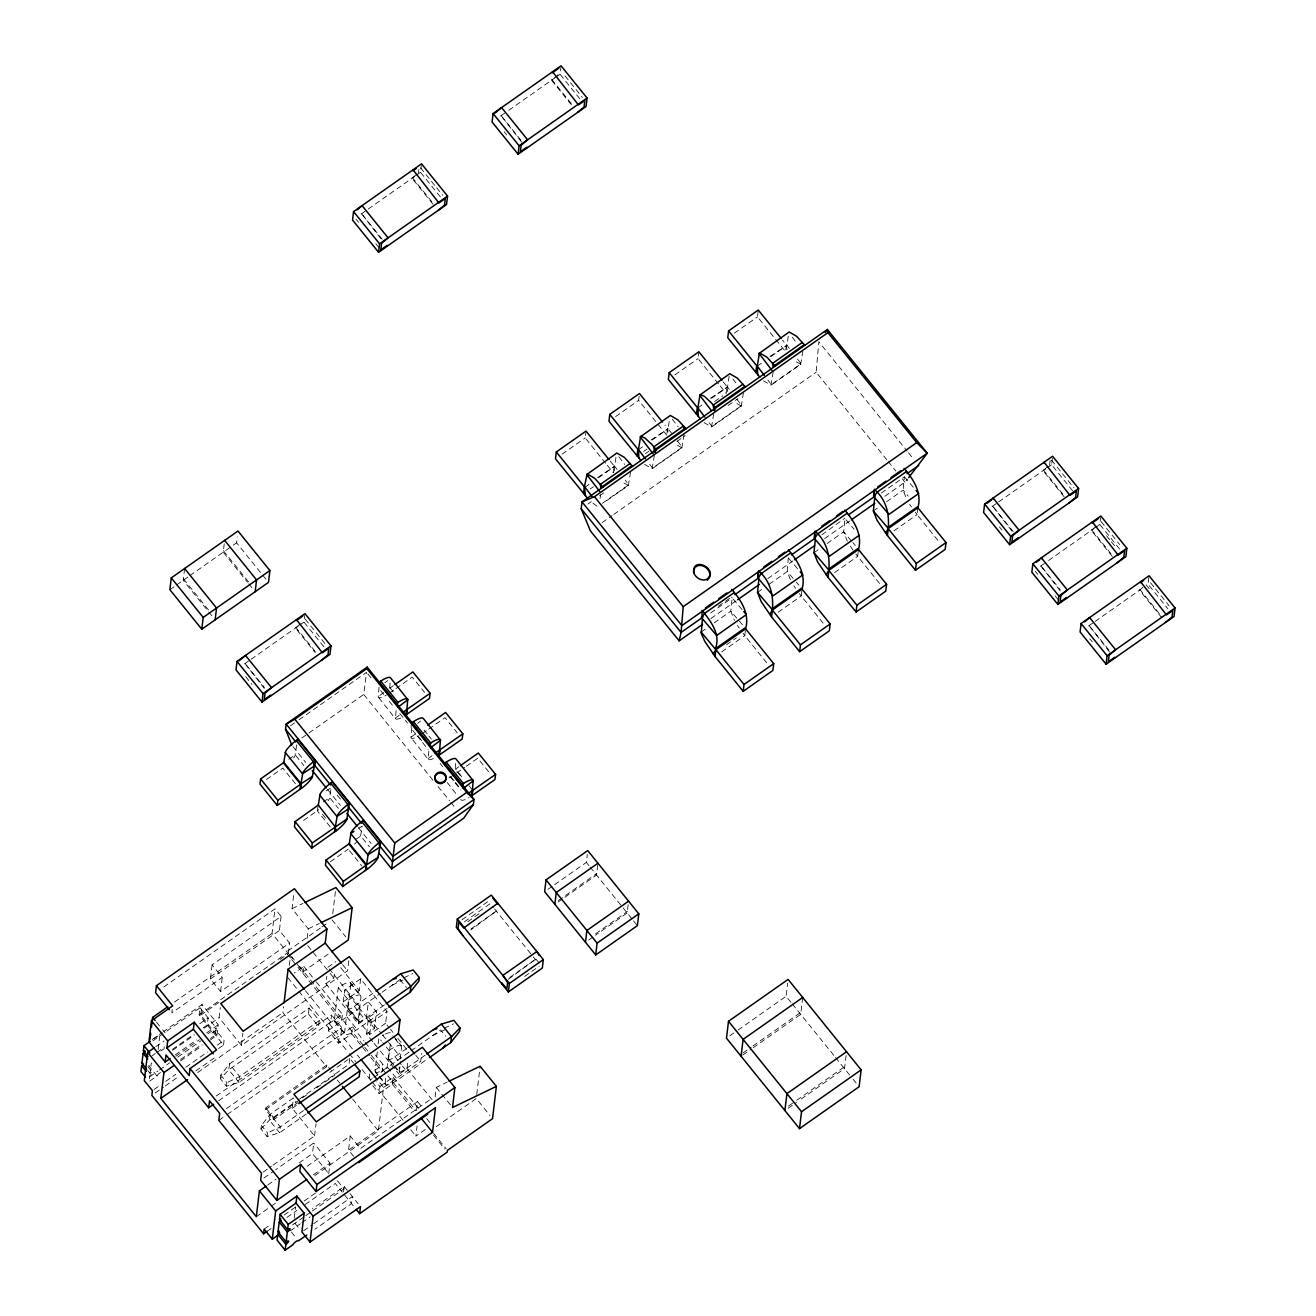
<?xml version="1.0" encoding="UTF-8"?>
<svg xmlns="http://www.w3.org/2000/svg" width="1316" height="1316" viewBox="0 0 1316 1316"><rect width="100%" height="100%" fill="white"/><g stroke="black" fill="none" stroke-linecap="round" stroke-linejoin="round"><path stroke-width="0.75" stroke-dasharray="5 3.75" d="M886.902 459.893L816.134 372.231L818.848 341.732L907.201 451.174M788.284 557.671L787.231 571.522L790.883 580.784M881.292 493.072L904.388 476.836L903.089 490.128L906.74 499.389M379.041 687.133L378.202 697.398A15.315 3.915 -38.9 0 0 386.345 695.161M389.651 688.071L390.243 682.264M400.706 718.026A15.315 3.915 -38.9 0 1 395.425 718.733L396.281 708.469M411.776 727.682L410.937 737.947A15.315 3.915 -38.9 0 0 419.08 735.71M433.441 758.575A15.315 3.915 -38.9 0 1 428.161 759.283L429 749.018M455.698 763.362L455.122 769.169L461.274 776.835M184.618 568.512L183.22 580.323L207.467 610.361M160.486 1072.507A3.339 0.855 -38.9 0 0 157.015 1075.995L149.053 1081.588L149.744 1075.715A3.339 0.855 -38.9 0 0 152.541 1072.672A3.339 0.855 -38.9 0 0 150.024 1073.362L151.225 1063.394A3.339 0.855 -38.9 0 0 151.916 1062.867M158.134 1049.526L159.927 1034.508L153.561 1038.982M224.23 543.837L223.243 552.194L247.49 582.248M172.248 1009.356L171.837 1012.876L222.256 977.443L212.09 964.858L281.098 916.38L274.995 908.83L160.634 989.188M265.947 579.188L236.584 542.817L237.291 536.912M218.522 1048.556L223.523 1045.036L199.144 1014.833L199.983 1007.793L164.681 1032.599M210.363 1039.953L216.992 1035.281L200.739 1015.146L202.006 1004.585L163.858 1031.382M264.319 688.449L244.611 662.951L264.434 687.511M281.098 916.38L279.42 930.478L289.569 943.046L220.578 991.54L210.412 978.956L212.09 964.858M199.983 1007.793L216.235 1027.928L215.396 1034.968L210.412 1038.472M220.578 991.54L222.256 977.443M216.992 1035.281L218.242 1024.72L202.006 1004.585M348.789 960.713L347.589 970.764L241.437 1045.365L219.098 1017.679L220.282 1007.612M223.523 1045.036L224.082 1040.347L215.956 1030.28L209.326 1034.935M220.348 1078.643L220.775 1075.123L229.494 1063.97L309.096 1008.023L319.262 1020.607L318.554 1026.48L238.953 1082.426L226.434 1086.193L220.348 1078.643L228.787 1069.842L308.405 1013.896L309.096 1008.023M226.434 1086.193L226.862 1082.673L220.775 1075.123M241.437 1045.365L242.868 1033.274M300.377 623.784L295.475 628.077L315.297 652.621M323.802 646.666L303.98 622.106L304.786 615.345M280.045 959.43L288.303 953.623L272.05 933.488L274.995 908.83M380.883 238.64L361.16 213.143L382.232 239.232M306.118 1114.109L279.584 1132.747L267.066 1136.514L260.979 1128.963L261.391 1125.443L270.125 1114.307L293.336 1097.988M298.419 1102.298L273.679 1119.686L265.552 1109.618L265.75 1107.858L326.796 1064.973L330.267 1069.299M290.458 957.949L286.707 953.31L286.921 951.55L320.347 928.06M307.154 938.357L308.289 928.833L292.037 908.698L293.945 892.725M288.303 953.623L289.569 943.046M267.066 1136.514L267.493 1132.994L261.391 1125.443M265.552 1109.618L326.582 1066.733L282.907 1012.629L283.614 1006.707M289.339 965.418L290.063 959.331M273.679 1119.686L273.876 1117.926L265.75 1107.858M302.96 973.445L303.799 966.388L294.258 973.1M273.103 1165.088L314.573 1135.955L292.218 1108.269L293.419 1098.202M416.925 173.959L412.023 178.269L433.096 204.358M418.521 172.84L418.899 169.567M294.241 1218.139L295.59 1206.871M440.35 196.857L420.528 172.297L421.334 165.536M332.751 913.798L335.399 891.59M372.773 1041.68L366.555 1033.981L374.517 1028.388L376.475 1011.955L368.348 1001.887L366.391 1018.321L358.429 1023.93L325.924 983.661L326.796 976.357M327.47 1172.145L312.468 1153.573L313.734 1142.995L275.587 1169.809M314.573 1135.955L316.005 1123.88M325.924 983.661L333.886 978.068L334.757 970.764M338.459 1043.16L339.298 1036.12L352.556 1026.793L351.717 1033.833L338.459 1043.16L328.293 1030.576L329.132 1023.535L342.407 1014.208L315.379 980.733M218.703 1100.768L330.744 1022.038L331.583 1014.998L216.202 1096.063M326.582 1066.733L326.796 1064.973M387.167 1008.385L357.097 1029.523A16.73 4.261 -38.9 0 1 352.079 1032.649L350.549 1033.389A16.73 4.261 -38.9 0 1 344.529 1032.978L334.379 1020.393L338.294 987.526A16.73 4.261 -38.9 0 1 350.862 984.072L361.012 996.656L358.149 1020.722A7.386 1.892 -38.9 0 0 364.433 1018.995L384.502 1004.881M385.621 1023.289L369.697 1034.475L343.295 1001.756L344.693 990.01L360.617 978.824L387.019 1011.543L385.621 1023.289L389.306 1027.845M328.293 1030.576L341.568 1021.249L342.407 1014.208M352.326 1048.786L340.91 1034.623L341.749 1027.582L331.583 1014.998M344.529 1032.978L348.444 1000.094L338.294 987.526M358.149 1020.722L347.983 1008.138L350.862 984.072M328.72 1173.691L329.987 1163.13L313.734 1142.995M349.727 1058.36L349.036 1064.233L297.613 1100.357M343.295 1001.756L359.219 990.57L360.617 978.824M358.429 1023.93L360.387 1007.48L329.115 968.74M343.558 1191.951L344.216 1186.473L312.287 1208.91M353.642 1156.369L348.559 1150.085L350.237 1135.988L306.546 1166.7M366.555 1033.981L368.513 1017.548L376.475 1011.955M369.697 1034.475L371.096 1022.729L344.693 990.01M415.823 734.213L410.905 728.11L411.513 722.945M369.763 1073.872L368.924 1080.913L372.247 1078.577M377.248 1051.879L374.994 1070.73L385.16 1083.315A16.73 4.261 -38.9 0 0 391.181 1083.726L392.711 1082.969A16.73 4.261 -38.9 0 0 397.728 1079.86L427.799 1058.722M378.202 1043.835L378.926 1037.847L381.459 1040.989M379.929 1086.457L393.188 1077.13L392.349 1084.17L379.074 1093.497L379.929 1086.457L376.113 1081.736M373.892 1077.409L382.199 1071.586L383.038 1064.545L375.422 1055.103M314.837 1175.566L378.383 1130.921L383.565 1087.477L379.847 1082.854M385.16 1083.315L385.95 1076.636M386.92 1068.526L389.075 1050.431L382.726 1042.568M521.646 142.128L500.689 115.101L521.745 141.19M393.698 1064.759L388.615 1058.459L390.539 1042.42M425.134 1055.218L405.065 1069.316A7.386 1.892 -38.9 0 1 398.781 1071.043L399.258 1067.046M400.212 1059.018L401.643 1046.977L392.76 1035.972M407.68 1063.18L407.022 1068.658L399.061 1074.251L400.59 1061.469M383.565 1087.477L420.709 1061.37L421.679 1053.326M416.498 1110.408L417.55 1101.607L348.559 1150.085M425.413 1129.424L415.872 1136.136L417.073 1125.986M558.033 74.815L551.552 80.227L571.374 104.787M435.135 1096.919L436.27 1087.378L447.226 1082.097M579.862 98.815L560.057 74.255L560.863 67.494M476.754 1094.484L480.126 1066.24M605.623 463.248L585.192 437.932L585.801 432.8M508.305 979.318L535.925 959.051L508.42 978.38M610.279 461.159L614.111 465.913L613.289 472.74L606.906 464.828M666.768 435.168L638.655 400.36L639.28 395.228M588.877 865.55L586.327 862.391L587.265 854.512M597.744 864.957L596.543 875.041L564.86 897.298M666.965 433.457L667.574 428.342L665.024 425.167M628.176 904.635L627.173 912.991L595.49 935.248M718.503 383.927L698.072 358.61L698.878 351.783M723.158 381.837L726.991 386.591L726.169 393.418L719.786 385.522M784.303 350.105L757.49 316.876L758.296 310.033M745.399 630.529L744.79 635.644L767.787 664.136M785.784 349.974L786.392 344.841L782.559 340.104M801.839 590.868L801.23 595.984L824.227 624.475M790.965 1002.298L786.096 996.278L787.675 983.151M802.711 997.479L800.704 1014.356L752.686 1048.112M858.279 551.207L857.67 556.339L880.667 584.814M846.089 1055.448L844.51 1068.641L798.154 1101.212M917.894 507.762L917.087 514.589L940.068 543.064M1011.922 531.055L992.215 505.558L1013.271 531.648M1047.964 466.39L1043.078 470.684L1064.134 496.774M1049.559 465.272L1050.152 460.337M1072.639 490.802L1051.583 464.712L1052.389 457.952M1060.17 590.802L1040.463 565.321L1060.268 589.864M1096.212 526.137L1091.309 530.43L1112.382 556.52M1119.636 549.019L1099.814 524.475L1100.62 517.698M1109.635 652.094L1088.694 625.067L1109.75 651.157M1161.847 617.813L1139.557 590.193L1144.443 585.9M1148.852 577.461L1148.045 584.222L1167.868 608.782M432.915 780.174L363.742 694.47L366.555 672.312L298.765 719.951M296.676 745.004L295.014 755.845A15.315 3.915 -38.9 0 1 293.632 758M330.859 789.682L329.461 798.532A15.315 3.915 -38.9 0 1 328.095 800.687M600.08 498.419L600.606 494.8M615.97 457.277L614.671 466.374L617.04 469.401M630.561 472.115L628.39 485.407L603.633 502.794M654.332 455.418L652.16 468.71L644.659 464.367M669.186 421.515L668.133 428.802L671.686 433.375M684.024 434.543L681.852 447.835L652.16 468.71M713.733 413.668L711.561 426.96L704.076 422.633M729.113 376.162L727.551 387.069L729.919 390.095M743.441 392.793L741.27 406.085L711.561 426.96M773.15 371.918L770.979 385.226L763.477 380.883M788.268 336.222L786.952 345.318L789.32 348.345M802.859 351.059L800.687 364.351L770.979 385.226M318.34 805.079L317.255 810.771L300.969 822.204M884.846 496.313L904.915 482.199L907.415 479.156M260.979 1128.963L269.418 1120.163L295.952 1101.525M384.831 682.757L387.726 680.569M383.861 692.446L378.07 696.822L395.425 718.733M395.294 718.158L401.084 713.782M417.567 723.307L420.462 721.119M415.149 734.098L410.806 737.371L428.161 759.283M318.768 809.62L317.255 810.771L330.793 827.534M428.029 758.707L432.372 755.433M361.061 214.08L414.869 176.278M416.284 175.275L420.528 172.297M500.574 116.038L507.154 111.416M508.799 110.264L554.381 78.236M555.796 77.249L560.057 74.255M169.879 589.683L174.88 586.179M176.541 584.995L188.221 576.803M189.882 575.635L231.583 546.337M233.245 545.169L236.584 542.817M244.496 663.889L249.431 660.418M251.076 659.267L298.304 626.087M299.719 625.084L303.98 622.106M562.08 454.168L585.192 437.932M615.559 416.596L638.655 400.36M674.96 374.846L698.072 358.61M734.377 333.113L757.49 316.876M597.596 477.511L614.687 466.325L598.155 477.971M651.075 439.939L668.166 428.769L651.634 440.399M710.476 398.189L727.567 387.019L711.035 398.649M769.893 356.439L786.984 345.269L770.452 356.916M584.962 487.249L589.93 483.729M638.425 449.677L643.409 446.157M697.858 407.894L702.81 404.407M757.243 366.193L762.227 362.673M590.193 488.976L593.483 486.657M643.656 451.404L646.962 449.085M714.621 401.544L722.862 395.738M645.531 453.609L648.837 451.289M587.89 504.012L591.246 501.659M599.619 495.77L605.294 491.773M676.918 441.452L685.175 435.662M728.077 405.509L737.98 398.551M602.366 503.337L628.768 484.781L625.248 480.175M290.507 725.758L297.12 721.102M602.086 522.633L612.105 515.576M613.782 514.408L816.134 372.231M301.775 738.013L363.742 694.47M389.964 688.021L393.336 685.669M266.506 779.516L282.792 768.083L296.33 784.846M389.47 693.137L394.356 689.699M395.968 688.548L412.253 677.115L424.558 692.364M422.189 733.686L427.075 730.248M428.703 729.097L444.989 717.664L457.294 732.913M458.807 766.767L455.55 769.054L462.936 778.2M330.349 861.766L348.263 849.182M456.553 773.084L464.696 767.36M466.325 766.225L477.724 758.213L490.029 773.463M718.371 606.232L731.581 596.954M710.64 612.976L732.107 597.908L731.712 597.135M821.875 534.822L844.839 518.191M710.92 618.504L736.006 600.886M767.787 578.563L792.874 560.929M824.639 538.606L849.725 520.988M174.502 1002.035L272.05 933.488M701.099 632.058L706.05 628.571M714.292 622.781L730.791 611.183L732.107 597.908L743.787 611.545M757.539 592.397L762.49 588.91M769.087 584.288L787.231 571.522L795.029 580.619M813.979 552.736L818.93 549.265M827.172 543.459L843.671 531.861L844.987 518.586L854.068 529.197M873.38 510.986L879.993 506.347M886.589 501.725L903.089 490.128L908.287 496.181M210.412 978.956L279.42 930.478M152.245 1039.541L162.197 1032.55M152.919 1040.857L163.003 1033.767M322.009 926.892L327.026 923.371M199.144 1014.833L286.707 953.31M726.432 644.824L736.335 637.865M155.831 1046.713L163.99 1040.972M200.739 1015.146L218.917 1002.381M721.694 651.881L744.79 635.644L742.948 633.226M778.134 612.22L801.23 595.984L799.388 593.565M834.574 572.575L857.67 556.339L855.828 553.904M893.975 530.825L917.087 514.589L915.229 512.154M152.13 1055.761L155.321 1053.524M156.917 1052.405L164.862 1046.812M161.046 1050.925L164.418 1048.572M199.703 1023.766L208.109 1017.86L207.27 1024.901L202.286 1028.405M172.445 1049.378L193.995 1034.228M172.643 1050.3L194.209 1035.149M204.161 1028.158L219.098 1017.679M175.127 1055.021L196.693 1039.87M206.645 1032.879L218.242 1024.72M175.9 1056.271L199.423 1039.739M207.829 1033.833L216.235 1027.928M149.613 1076.883L157.904 1071.06M159.565 1069.892L169.517 1062.9M177.808 1057.077L201.019 1040.759M328.243 954.067L303.174 971.685L295.672 962.391M180.572 1059.446L202.121 1044.295M180.506 1060.926L202.055 1045.776M154.104 1089.516L159.088 1085.996M165.767 1081.324L175.752 1074.3M185.753 1067.276L207.418 1052.043M217.42 1045.019L224.082 1040.347M327.881 967.227L335.843 961.634M155.206 1093.037L163.529 1087.18M165.207 1086.013L178.532 1076.652M992.1 506.495L997.035 503.025M998.68 501.873L1045.907 468.693M1047.322 467.69L1051.583 464.712M195.837 1070.944L215.742 1056.962M197.63 1072.556L282.907 1012.629M462.064 919.703L489.585 900.358M319.262 1020.607L239.644 1076.554L226.862 1082.673M464.4 921.792L490.292 903.598L493.549 907.629M467.756 921.726L479.09 913.765M347.983 1008.138A7.386 1.892 -38.9 0 0 354.267 1006.411L372.675 993.481M471.013 928.899L496.905 910.705L470.898 929.853M334.379 1020.393A16.73 4.261 -38.9 0 0 340.4 1020.821L341.913 1020.065A16.73 4.261 -38.9 0 0 346.947 1016.939L380.357 993.465M382.035 992.28L400.015 979.647L412.796 973.527M226.368 1108.648L341.749 1027.582M218.834 1120.393L225.529 1115.705M227.191 1114.52L340.91 1034.623M547.966 889.336L552.967 885.816M554.645 884.648L586.327 862.391M371.096 1022.729L387.019 1011.543M558.362 900.506L596.707 873.561M558.181 901.986L563.182 898.466M1040.347 566.258L1046.927 561.636M1048.572 560.484L1094.155 528.44M1095.57 527.453L1099.814 524.475M329.822 1072.343L348.066 1059.528M273.876 1117.926L306.875 1094.747M316.778 1087.789L323.374 1083.167M325.019 1081.999L334.922 1075.04L331.435 1070.73M292.218 1108.269L297.153 1104.815M303.502 1110.572L280.275 1126.891L267.493 1132.994M375.076 1070.138L383.038 1064.545M388.615 1058.459A7.386 1.892 -38.9 0 0 394.899 1056.732L406.611 1048.507M375.027 1071.405A16.73 4.261 -38.9 0 0 381.031 1071.142L382.545 1070.385A16.73 4.261 -38.9 0 0 387.562 1067.276L409.292 1052.01M410.954 1050.842L440.646 1029.984L445.729 1036.268M524.623 976.472L539.182 966.24M595.671 933.768L627.354 911.511M588.828 939.937L593.829 936.416M263.151 1172.079L271.441 1166.256M263.973 1177.968L273.925 1170.96M267.691 1185.025L275.982 1179.202M299.193 1162.883L312.468 1153.573M1088.579 626.005L1093.514 622.55M1095.159 621.382L1139.557 590.193M313.389 1174.793L329.987 1163.13M256.324 1216.691L269.698 1207.282M271.359 1206.114L276.376 1202.594M429.394 1100.094L360.387 1148.572L350.237 1135.988M264.154 1229.095L270.833 1224.423M284.157 1215.046L295.82 1206.854M304.144 1200.998L315.824 1192.806M266.934 1231.447L271.935 1227.943M286.937 1217.399L296.923 1210.375M305.263 1204.518L335.251 1183.446L342.209 1192.082M292.514 1224.949L304.128 1216.79M305.789 1215.622L310.773 1212.135M312.418 1210.967L343.937 1188.825L335.81 1178.758M436.172 1126.71L476.277 1098.531L490.029 1115.557M290.31 1230.805L300.262 1223.814M301.907 1222.646L310.198 1216.823M303.601 1230.789L312.007 1224.883M313.685 1223.699L352.343 1196.54L351.504 1203.581L315.017 1229.226M729.804 1035.84L736.417 1031.185M738.079 1030.017L786.096 996.278M742.997 1052.981L751.271 1047.158M752.933 1045.99L800.95 1012.251M742.75 1055.087L751.025 1049.263M788.465 1106.098L795.094 1101.443M796.739 1100.275L844.773 1066.536M788.218 1108.204L796.493 1102.38M288.78 759.217L295.31 754.973L303.93 765.649M326.236 790.867L331.139 787.692M323.243 801.888L329.757 797.66L338.376 808.337M358.89 828.225L362.147 826.103L360.469 836.943A15.315 3.915 -38.9 0 1 359.103 839.098M355.879 839.246L360.781 836.071L369.385 846.747M292.037 908.698L302.993 903.418M308.289 928.833L319.245 923.536M392.053 985.24L403.009 979.992M444.298 1028.224L453.428 1023.864M432.684 1035.577L445.466 1029.457M800.687 364.351L793.186 360.008M741.27 406.085L733.769 401.758M681.852 447.835L674.368 443.492M628.39 485.407L621.975 481.969M596.987 506.134L591.197 501.939M904.388 476.836L913.485 487.463M851.468 540.958L843.671 531.861L847.323 541.139M852.768 542.488L855.367 545.515M788.547 558.247L797.628 568.857M796.328 582.133L798.927 585.176M742.487 624.837L730.791 611.183L734.443 620.445M337.291 795.292L340.992 799.848M1051.583 460.222L1073.889 487.841M1101.064 521.514L1119.653 544.528M1150.546 582.807L1154.264 587.413M1155.497 588.943L1169.118 605.821M1106.476 535.76L1110.194 540.366M1111.428 541.896L1115.146 546.502M1146.039 584.781L1149.756 589.387M1043.193 469.746L1064.249 495.836M1091.425 529.493L1112.497 555.582M1139.672 589.255L1161.962 616.875M999.469 526.91L1001.953 529.986M1035.33 571.325L1037.798 574.401M1055.136 595.885L1058.854 600.491M1089.747 638.754L1092.231 641.83M908.484 452.77L913.6 459.103M888.185 461.488L895.9 471.046M902.332 479.024L904.915 482.199M565.008 75.9L582.363 97.384M551.667 79.289L572.723 105.379M504.225 131.863L506.709 134.923M420.544 167.806L435.399 186.214M436.649 187.76L442.834 195.426M412.138 177.331L433.194 203.421M356.027 219.147L358.511 222.223M375.85 243.707L379.567 248.313M792.183 1003.812L834.212 1055.876M835.495 1057.472L851.814 1077.689M853.031 1079.186L859.118 1086.736M590.16 867.129L632.289 919.308M633.555 920.904L637.388 925.642M390.079 687.955L393.78 692.529M424.048 730.035L427.733 734.608M428.967 736.121L431.434 739.181M469.088 785.817L472.773 790.39M367.838 673.891L372.954 680.24M399.834 713.535L407.516 723.043M418.735 736.944L422.42 741.517M440.103 763.412L442.653 766.586M451.47 777.493L454.168 780.849M455.451 782.428L460.567 788.778M380.637 690.62L384.321 695.193M389.24 701.28L392.941 705.853M417.057 735.743L428.128 749.462M449.792 776.292L460.863 790.011M447.226 782.494L457.195 795.259M305.23 619.145L326.286 645.235M438.047 786.524L449.579 800.802M450.862 802.382L455.978 808.731M295.59 627.14L316.646 653.23M223.407 550.713L248.954 582.346M248.773 583.827L253.873 590.144M535.925 959.051L539.593 963.592M494.619 908.961L532.042 955.317M533.293 956.88L535.809 959.989M183.401 578.843L208.931 610.476M208.751 611.94L212.583 616.694M245.681 676.638L251.866 684.304M293.007 746.665L305.822 762.54M327.602 789.518L340.416 805.376M358.347 827.6L371.161 843.474M322.469 814.193L326.154 818.766M349.497 850.712L361.801 865.944M400.015 979.647L406.364 987.51M332.043 919.851L345.779 936.877M342.621 964.628L347.589 970.764M415.757 1055.218L420.709 1061.37M340.762 967.721L359.219 990.57M390.539 1029.375L392.99 1032.418M397.909 1038.521L408.98 1052.224M436.27 1087.378L451.273 1105.95M350.582 982.871L360.749 995.455M393.764 1036.35L401.38 1045.776M368.513 1017.548L381.344 1033.455M382.578 1034.968L387.496 1041.071M388.73 1042.585L401.018 1057.817M307.714 945.628L328.901 971.882M330.151 973.429L333.886 978.068M366.391 1018.321L374.517 1028.388M407.022 1068.658L434.445 1102.627M354.267 1006.411L364.433 1018.995M394.899 1056.732L401.248 1064.611M402.515 1066.174L405.065 1069.316M394.964 1066.338L398.781 1071.043M348.098 1009.158L358.248 1021.726M388.714 1059.479L392.53 1064.2M393.797 1065.779L398.88 1072.063M374.007 1043.21L377.725 1047.832M380.275 1050.974L395.343 1069.645M396.577 1071.175L399.061 1074.251M417.55 1101.607L421.367 1106.312M346.947 1016.939L357.097 1029.523M387.562 1067.276L397.728 1079.86M303.799 966.388L314.096 979.153M352.556 1026.793L363.989 1040.956M365.256 1042.519L370.339 1048.819M393.188 1077.13L418.916 1109.01M426.647 1118.567L430.496 1123.354M291.823 956.864L294.389 960.038M299.505 966.372L363.496 1045.644M364.779 1047.24L369.895 1053.573M371.178 1055.169L386.526 1074.185M387.809 1075.764L415.971 1110.655M289.421 954.643L294.422 960.845M433.655 1133.323L446.157 1148.802M291.708 959.496L296.709 965.697M297.959 967.244L341.568 1021.249M351.717 1033.833L369.5 1055.86M370.767 1057.439L382.199 1071.586M392.349 1084.17L414.227 1111.263M433.441 1135.083L444.693 1149.016M334.642 1021.594L344.808 1034.179M375.274 1071.931L377.807 1075.073M379.074 1076.636L385.424 1084.516M305.46 990.718L330.744 1022.038M357.409 1055.07L359.942 1058.212M329.132 1023.535L339.298 1036.12M287.875 977.591L348.033 1052.093M349.316 1053.688L355.715 1061.617M362.114 1069.546L371.079 1080.633M372.346 1082.229L403.074 1120.278M410.74 1129.786L415.872 1136.136M372.741 1085.634L379.074 1093.497M350.994 1059.939L353.543 1063.081M308.405 1013.896L318.554 1026.48M337.274 1079.992L339.841 1083.167M352.688 1099.09L378.383 1130.921M344.216 1186.473L348.855 1192.23M350.023 1193.661L358.149 1203.729M344.545 1194.961L354.991 1207.907M156.39 1022.038L161.391 1028.24M162.641 1029.786L165.142 1032.879M294.965 1223.337L299.604 1229.095M291.412 1232.006L296.1 1237.994M157.015 1075.995L148.889 1065.927A3.339 0.855 -38.9 0 1 151.685 1062.884M147.853 1066.684L152.492 1072.441M147.705 1070.5L150.024 1073.362M792.298 337.209L795.818 341.831M797.545 359.103L801.066 363.726L771.357 384.601L767.837 379.979M732.88 378.959L737.569 385.111M736.96 399.324L741.648 405.476L711.94 426.335L708.419 421.729M672.295 419.162L678.168 426.861M677.543 441.057L682.231 447.21L652.539 468.085L647.834 461.932M618.833 456.734L624.689 464.433M909.701 504.357L911.478 506.956M850.3 546.107L852.949 549.989M793.861 585.768L795.621 588.351M737.421 625.413L739.181 628.012M460.765 799.256L460.896 799.832A15.315 3.915 -38.9 0 0 469.039 797.595M786.392 344.841L787.034 350.27M726.991 386.591L727.633 392.004M667.574 428.342L668.002 431.944M614.111 465.913L614.753 471.325M357.047 841.566A15.315 3.915 -38.9 0 1 354.415 844.198M451.799 776.259A15.315 3.915 -38.9 0 1 448.937 777.772M348.444 1000.094A16.73 4.261 -38.9 0 1 361.012 996.656M389.075 1050.431A16.73 4.261 -38.9 0 1 401.643 1046.977M385.456 1033.981A16.73 4.261 -38.9 0 1 391.494 1034.392M382.331 1035.643A16.73 4.261 -38.9 0 1 383.943 1034.738M229.494 1063.97L228.787 1069.842L238.953 1082.426L239.644 1076.554L229.494 1063.97M270.125 1114.307L269.418 1120.163L279.584 1132.747L280.275 1126.891L270.125 1114.307"/><path stroke-width="1.5" d="M825.231 332.537L827.369 329.477L827.912 332.652L916.693 442.62L927.237 453.214L681.885 625.594L582.017 501.873L594.454 496.691L683.218 606.676L681.079 632.437L679.155 640.843L590.374 530.858L581.195 508.716L582.017 501.873L827.369 329.477L927.237 453.214L908.682 477.642M367.18 667.13L366.835 668.594L466.752 792.38L473.99 799.454L392.974 856.371L286.164 724.063L367.18 667.13L473.99 799.454L473.365 804.635L463.66 818.256L391.658 868.856L394.734 842.98L294.817 719.194L286.164 724.063L285.539 729.229L291.741 745.07M731.844 589.436C741.336 600.441 749.791 613.98 745.613 628.818L773.709 663.626L772.887 670.453L743.195 691.328L715.082 656.519L704.751 641.32L701.247 633.341L702.399 618.767L701.313 617.138M788.284 549.775C797.693 560.813 806.33 574.302 802.053 589.157L830.149 623.965L829.327 630.808L799.635 651.667L771.521 616.859L761.191 601.659L757.539 592.397L758.839 579.122L757.753 577.477L758.164 574.056M844.724 510.115C854.298 521.12 862.572 534.674 858.493 549.496L886.589 584.304L885.767 591.147L856.074 612.022L827.961 577.198L817.631 561.998L813.979 552.736L815.278 539.461L814.193 537.816L814.604 534.411M904.125 468.364C913.551 479.402 922.171 492.891 917.894 507.762L946.007 542.57L945.184 549.397L915.475 570.272L887.379 535.464L877.032 520.264L873.38 510.986L874.679 497.711L873.61 496.083L874.021 492.661M394.964 684.517L412.879 671.933L430.102 693.285L406.924 709.472L407.73 699.158A15.315 3.915 -38.9 0 0 399.587 701.395L396.017 703.731L378.794 682.395L382.364 680.043A15.315 3.915 -38.9 0 1 390.507 677.806L407.861 699.717L397.728 707.383M427.7 725.067L445.614 712.482L462.837 733.835L439.659 750.021L440.465 739.707A15.315 3.915 -38.9 0 0 432.322 741.944L428.753 744.28M460.435 765.616L478.333 753.032L495.573 774.384L472.395 790.571L473.184 780.256A15.315 3.915 -38.9 0 0 465.058 782.494L461.472 784.83L444.249 763.494L447.818 761.141A15.315 3.915 -38.9 0 1 455.961 758.904L473.316 780.816L463.183 788.481M171.277 577.889L169.879 589.683L201.792 629.229L268.497 582.363L269.895 570.552L237.982 531.022L171.277 577.889L203.207 617.418L201.792 629.229M143.543 1063.986A3.339 0.855 -38.9 0 1 141.618 1065.647L140.927 1071.52L145.566 1077.278M146.553 1069.053L141.914 1063.295L143.099 1053.326A3.339 0.855 -38.9 0 0 145.467 1051.122M148.017 1056.732L143.378 1050.974L144.003 1045.694L150.369 1041.219M154.202 1047.849L147.672 1052.438L144.299 1080.617L152.426 1090.684L151.866 1095.389L263.595 1233.799L266.934 1231.447M341.37 963.082L325.233 943.095L326.911 928.997L294.406 888.728L156.423 985.7L172.676 1005.835L151.439 1020.739L148.922 1041.877L165.174 1062.012L170.159 1058.508M150.04 1039.245L150.748 1033.29M151.455 1027.335L152.64 1017.4L167.774 1006.756M156.423 985.7L155.584 992.741L169.336 1009.767M215.133 619.852L216.548 608.041L184.618 568.512M266.029 1186.193L259.4 1190.865L256.324 1216.691L160.832 1098.399L163.924 1072.573L147.672 1052.438M165.174 1062.012L166.013 1054.971L208.685 1107.809L213.686 1104.288M167.691 1040.874L194.225 1022.236L216.581 1049.921L190.047 1068.559L189.208 1075.6L166.852 1047.914L167.691 1040.874L151.439 1020.739M237.012 661.405L236.008 669.86L262.016 702.086L329.987 654.332L330.99 645.876L304.983 613.651L237.012 661.405L263.036 693.631L262.016 702.086M213.258 1053.886L193.386 1029.277L194.225 1022.236M255.156 591.723L256.554 579.928L224.641 540.383M208.685 1107.809L209.524 1100.768L219.673 1113.352L218.834 1120.393L261.489 1173.247L260.65 1180.287L276.903 1200.422L306.76 1179.449M298.222 739L294.603 741.714A15.315 3.915 -38.9 0 0 285.556 751.551L283.812 762.523L260.617 778.924L260.009 784.106L277.232 805.441L303.19 787.034A15.315 3.915 -38.9 0 0 312.237 777.197L315.445 760.335L311.826 763.05A15.315 3.915 -38.9 0 0 302.779 772.887L300.969 783.958L277.841 800.26L277.232 805.441M270.52 696.115L270.635 695.177L264.253 699.651L265.042 693.071L271.524 687.659L245.516 655.434L239.035 660.846M353.56 211.596L352.556 220.052L378.58 252.277L446.535 204.523L447.555 196.068L421.531 163.842L353.56 211.596L379.584 243.822L378.58 252.277M318.34 805.079L295.08 821.612L294.455 826.777L311.678 848.129L337.653 829.722A15.315 3.915 -38.9 0 0 346.684 819.868L349.447 803.336L332.224 782L329.066 784.385A15.315 3.915 -38.9 0 0 320.018 794.239L318.34 805.079L335.218 826.843L336.008 830.955M300.015 789.419L300.64 784.254L283.417 762.902M321.499 660.303L327.98 654.891L328.753 648.311L322.387 652.785L296.478 619.622L296.38 620.56L302.746 616.085M284.075 1002.759L288.089 969.201L325.233 943.095M263.595 1233.799L264.154 1229.095L272.28 1239.162L277.594 1235.444M311.678 848.129L312.303 842.947L295.08 821.612M387.069 246.306L387.184 245.368L380.817 249.843L381.591 243.263L388.072 237.851L362.065 205.625L357.179 209.918M272.28 1239.162L275.653 1210.983L259.4 1190.865M276.903 1200.422L279.42 1179.284L190.047 1068.559M279.65 1232.598A3.339 0.855 -38.9 0 1 277.742 1234.26L277.034 1240.133L285.161 1250.2L293.123 1244.607A3.339 0.855 -38.9 0 1 295.919 1241.564A3.339 0.855 -38.9 0 1 298.436 1240.873L306.727 1235.05M285.161 1250.2L285.868 1244.327A3.339 0.855 -38.9 0 0 288.648 1241.284A3.339 0.855 -38.9 0 0 286.148 1241.975L278.021 1231.908L279.206 1221.939A3.339 0.855 -38.9 0 0 281.114 1220.277M286.148 1241.975L287.332 1232.006A3.339 0.855 -38.9 0 0 290.129 1228.963A3.339 0.855 -38.9 0 0 287.612 1229.654L279.486 1219.587L280.111 1214.306L296.034 1203.12L296.873 1196.08L275.653 1210.983M363.693 820.098L360.074 822.813A15.315 3.915 -38.9 0 0 351.027 832.65L349.283 843.622L326.088 860.022L325.463 865.204L342.686 886.54L368.661 868.132A15.315 3.915 -38.9 0 0 377.708 858.295L380.916 841.434L377.297 844.148A15.315 3.915 -38.9 0 0 368.25 853.985L366.506 864.974L343.311 881.358L342.686 886.54M287.612 1229.654L288.237 1224.373L280.111 1214.306M279.42 1179.284L300.657 1164.38L299.818 1171.421L316.07 1191.556L435.481 1107.644L432.536 1132.303L313.126 1216.198L310.05 1242.041L360.469 1206.608L359.63 1213.648L447.193 1152.125L447.407 1150.365L492.529 1118.666L496.379 1086.374L480.126 1066.24L449.052 1081.209M296.034 1203.12L304.161 1213.188L301.923 1231.973L310.05 1242.041M316.07 1191.556L316.909 1184.515L300.657 1164.38M304.819 902.529L335.893 887.56L352.145 907.695L348.279 939.986L331.583 951.715M438.047 210.494L444.528 205.082L445.318 198.502L438.935 202.977L413.043 169.813L412.928 170.751L416.119 168.514M365.486 870.518L366.111 865.352L348.872 844M354.81 1064.66L359.893 1070.944L359.186 1076.817L307.779 1112.941M406.693 714.473L407.302 709.291L405.18 715.443L429.477 698.451L430.102 693.285M493.089 113.554L492.085 122.01L518.093 154.235L586.064 106.481L587.068 98.026L561.06 65.8L493.089 113.554L519.113 145.78L518.093 154.235M414.507 1053.688L398.37 1033.685L400.048 1019.604L349.266 956.683L243.115 1031.267L220.775 1003.582L326.911 928.997M388.845 1007.217L410.164 992.231L410.872 986.358L419.31 977.558L413.224 970.007L400.706 973.774L376.031 991.129M439.429 755.022L440.038 749.84L437.915 755.993L462.212 739L462.837 733.835M419.31 977.558L418.899 981.078L410.164 992.231M526.597 148.264L526.713 147.326L520.33 151.817L521.12 145.237L527.601 139.809L501.593 107.583L495.112 113.012M457.31 919.012L456.307 927.467L508.338 991.935L542.324 968.05L543.327 959.594L491.296 895.143L457.31 919.012L509.341 983.48L508.338 991.935M472.164 795.571L472.773 790.39L470.651 796.542L494.948 779.549L495.573 774.384M462.804 935.528L458.05 928.553L458.823 921.973L463.709 928.01L497.81 903.187L497.695 904.141L492.809 898.088M429.477 1057.554L450.796 1042.568L451.503 1036.695L459.942 1027.895L453.855 1020.344L441.337 1024.111L408.289 1047.339M459.942 1027.895L459.531 1031.415L450.796 1042.568M400.048 1019.604L293.896 1094.188L316.251 1121.874L422.403 1047.289L454.892 1087.542L452.523 1107.513L496.379 1086.374M577.576 112.452L584.057 107.04L584.83 100.46L578.464 104.935L552.555 71.771L552.457 72.709L558.823 68.235M608.995 459.58L585.998 431.105L556.306 451.964L555.484 458.807L587.495 498.172M501.84 983.875L501.939 982.937L506.825 988.974L507.614 982.394L502.844 975.419L536.829 951.534L539.149 955.498M583.58 493.615L584.403 486.772L556.306 451.964M546.041 879.878L544.643 891.672L595.704 954.939L637.388 925.642L638.803 913.83L587.726 850.58L546.041 879.878L597.102 943.128L595.704 954.939M662.458 422.008L639.477 393.533L609.769 414.392L608.963 421.235L640.958 460.6M554.842 904.322L556.257 892.528L597.941 863.23M637.059 456.043L637.865 449.217L609.769 414.392M585.488 942.289L586.887 930.478L628.587 901.18M655.319 452.424L655.73 449.003L651.815 444.446L644.889 437.965L640.629 436.336L638.425 449.677L645.498 458.856M721.875 380.258L698.878 351.783L669.186 372.658L668.364 379.485L700.375 418.866M696.46 414.293L697.283 407.466L669.186 372.658M714.736 410.674L715.131 407.253L711.232 402.696L704.29 396.215L700.03 394.586L697.858 407.894L704.899 417.123M781.293 338.525L758.296 310.033L728.587 330.908L727.781 337.751L759.776 377.116M702.135 610.311L701.872 617.829L704.537 613.42L734.246 592.545M715.082 656.519L715.904 649.693L701.099 632.058M755.878 372.56L756.684 365.716L728.587 330.908M743.195 691.328L744.001 684.501L715.904 649.693L745.613 628.818M734.805 594.684L758.312 578.168L758.575 570.65M771.521 616.859C774.203 600.507 772.772 583.514 759.118 571.325M728.505 1021.282L726.481 1038.159L799.503 1128.618L859.118 1086.736L861.141 1069.842L788.12 979.4L728.505 1021.282L801.526 1111.74L799.503 1128.618M741.089 1056.255L743.096 1039.377L802.711 997.479M799.635 651.667L800.441 644.84L772.344 610.032L802.053 589.157M815.015 530.99L814.752 538.507L817.417 534.099L847.126 513.24M827.961 577.198C830.643 560.863 829.212 543.853 815.575 531.68M784.895 1110.523L786.919 1093.645L846.533 1051.764M856.074 612.022L856.88 605.179L828.784 570.371L858.493 549.496M874.416 489.239L874.169 496.757L876.834 492.365L906.543 471.49M887.379 535.464C890.06 519.113 888.629 502.103 874.976 489.93M915.475 570.272L916.298 563.429L888.201 528.621L917.894 507.762M984.615 504.012L983.611 512.467L1009.619 544.692L1077.59 496.938L1078.594 488.483L1052.586 456.257L984.615 504.012L1010.639 536.237L1009.619 544.692M993.004 498.978L993.119 498.04L1019.127 530.266L1012.646 535.678L1011.856 542.258L1018.239 537.783L1018.123 538.721M1043.983 463.166L1044.082 462.229L1069.99 495.392L1076.356 490.917L1075.583 497.497L1069.102 502.909M1032.863 563.774L1031.843 572.23L1057.867 604.455L1125.822 556.701L1126.841 548.246L1100.818 516.004L1032.863 563.774L1058.87 596L1057.867 604.455M1041.236 558.741L1041.351 557.803L1067.375 590.029L1060.877 595.441L1060.104 602.021L1066.47 597.546L1066.355 598.484M1092.214 522.913L1092.329 521.975L1118.222 555.155L1124.604 550.664L1123.815 557.244L1117.333 562.672M1081.094 623.521L1080.091 631.976L1106.098 664.202L1174.069 616.447L1175.073 607.992L1149.065 575.766L1081.094 623.521L1107.101 655.746L1106.098 664.202M1114.603 658.247L1114.701 657.293L1108.335 661.784L1109.125 655.204L1115.606 649.775L1089.582 617.549L1084.697 621.859M1165.565 622.419L1172.046 617.007L1172.836 610.427L1166.47 614.901L1140.561 581.738L1140.446 582.675L1143.637 580.438M334.478 832.107L337.241 815.575A15.315 3.915 -38.9 0 1 346.289 805.737L349.447 803.336M585.472 495.803L584.403 486.772L587.15 473.908L594.651 478.251L602.81 487.265M764.316 375.373L757.276 366.144L759.447 352.853L766.948 357.179L775.108 366.21M396.906 705.508L397.975 702.431L380.735 681.096M429.641 746.057L430.694 742.981L413.471 721.645M462.377 786.606L463.429 783.53L446.206 762.194M693.894 569.499C697.546 560.945 710.541 567.278 709.801 575.273M709.604 575.915C705.968 584.469 692.956 578.135 693.713 570.141M638.425 449.677L638.934 458.248M697.842 407.927L698.352 416.498M757.243 366.193L757.753 374.747M758.312 578.168L760.977 573.76L790.686 552.885M713.239 654.085L715.904 649.693M769.679 614.44L772.344 610.032M826.119 574.779L828.784 570.371M885.52 533.029L888.201 528.621M442.834 1048.161L445.334 1044.97M707.218 580.241C719.655 568.89 691.048 554.974 693.762 573.546M402.531 712.696L406.874 709.406M430.447 747.932L440.58 740.266L423.226 718.355A15.315 3.915 -38.9 0 0 415.099 720.592L411.513 722.945L425.052 739.707M435.267 753.245L439.61 749.955M468.002 793.795L472.345 790.505M379.584 243.822L447.555 196.068M519.113 145.78L587.068 98.026M203.207 617.418L269.895 570.552M263.036 693.631L330.99 645.876M630.084 463.512L600.376 484.387L600.803 487.989M742.964 384.19L713.256 405.065L713.897 410.477M802.365 342.44L772.673 363.315L773.084 366.934M602.251 486.575L631.96 465.7L632.519 466.39M685.981 428.819L685.439 428.128L655.73 449.003L656.273 449.694M745.399 387.069L744.84 386.394L715.131 407.253L715.69 407.944M774.548 365.519L804.257 344.644L804.8 345.335M594.454 496.691L827.912 332.652M294.817 719.194L366.835 668.594M312.303 842.947L346.996 818.996M683.218 606.676L916.693 442.62M705.425 607.992L713.683 602.185M718.635 598.714L726.893 592.907M763.527 567.163L771.768 561.373M778.381 556.734L784.978 552.095M821.612 526.351L829.87 520.544M836.466 515.921L843.062 511.282M877.723 486.92L885.981 481.13M890.932 477.642L900.835 470.684M702.909 617.105L681.079 632.437L581.195 508.716M791.36 554.941L814.834 538.458M848.343 514.901L875.156 496.066M906.987 473.694L918.716 465.453M679.155 640.843L702.563 624.393M737.684 599.718L759.414 584.436M794.535 559.761L814.604 545.663M851.403 519.804L874.811 503.354M394.734 842.98L466.752 792.38M473.365 804.635L392.349 861.552L379.485 845.612M859.266 535.267L829.557 556.142L815.278 539.461M745.086 627.864L715.378 648.739C720.971 634.493 710.969 621.695 702.678 610.986M801.543 588.301L771.818 609.078L757.539 592.397M857.966 548.542L828.258 569.417L813.979 552.736M917.384 506.89L887.675 527.683L873.38 510.986M166.852 1047.914L193.386 1029.277M163.924 1072.573L173.86 1065.582M986.638 503.452L991.409 500.096M744.001 684.501L773.709 663.626M800.441 644.84L830.149 623.965M856.88 605.179L886.589 584.304M916.298 563.429L946.007 542.57M160.832 1098.399L187.596 1079.613M1010.639 536.237L1078.594 488.483M386.18 1003.713L410.872 986.358L400.706 973.774M1036.465 562.096L1039.64 559.859M1093.81 521.794L1098.58 518.438M298.798 1103.647L398.37 1033.685M305.164 1109.404L359.893 1070.944M1058.87 596L1126.841 548.246M509.341 983.48L543.327 959.594M426.812 1054.034L451.503 1036.695L441.337 1024.111M597.102 943.128L638.803 913.83M316.909 1184.515L454.892 1087.542M358.709 1162.67L427.716 1114.175M288.237 1224.373L304.161 1213.188M1107.101 655.746L1175.073 607.992M801.526 1111.74L861.141 1069.842M313.915 766.356L302.483 773.759L285.259 752.423M312.534 776.325L301.117 783.727L283.894 762.392M353.988 831.399L350.73 833.521L367.954 854.857L379.37 847.455M378.005 857.423L366.572 864.826L349.349 843.49M321.071 922.664L352.145 907.695M392.76 979.367L396.33 978.298M433.375 1029.704L436.961 1028.619M804.257 344.644L796.641 336.32L789.156 331.977L759.069 353.478L771.966 370.388M916.084 490.49L918.683 493.516L888.974 514.391L874.679 497.711M744.84 386.394L737.24 378.054L729.738 373.728L699.651 395.211L711.397 410.592M685.439 428.128L677.822 419.804L670.337 415.461L640.25 436.961L653.147 453.872M800.227 571.901L802.826 574.928L773.117 595.803L758.839 579.122M631.96 465.7L624.36 457.376L616.859 453.033L586.771 474.533L599.685 491.444M743.787 611.545L746.386 614.588L716.677 635.464L702.399 618.767M297.778 739.312L315.001 760.664L314.376 765.83L313.471 761.816L296.248 740.464M363.232 820.411L380.472 841.763L379.847 846.928L378.942 842.914L361.719 821.562M330.694 783.152L347.934 804.487L348.378 808.978L336.945 816.446L319.706 795.111M285.539 729.229L295.837 741.994M313.85 764.316L330.579 785.027M348.608 807.35L361.472 823.29M312.237 770.469L326.319 787.922M346.815 813.321L357.064 826.004M378.844 852.982L391.658 868.856M260.617 778.924L277.841 800.26M326.088 860.022L343.311 881.358M421.285 1118.353L432.536 1132.303M288.089 969.201L304.226 989.188M361.226 1059.791L377.363 1079.778M342.423 1086.358L351.405 1097.495M356.142 1209.338L359.63 1213.648M152.64 1017.4L155.14 1020.492M296.873 1196.08L313.126 1216.198M144.003 1045.694L149.81 1052.882M143.099 1053.326L147.737 1059.067M279.206 1221.939L287.332 1232.006M141.618 1065.647L146.273 1071.405M277.742 1234.26L285.868 1244.327M584.978 487.2L592.019 496.428M366.111 865.352L367.016 869.366M300.64 784.254L301.545 788.268M683.975 429.542L683.547 425.94L653.838 446.815L654.48 452.227M442.571 783.3A5.675 5.313 6.8 0 1 434.741 778.036A5.675 5.313 6.8 0 1 443.031 773.676A5.675 5.313 6.8 0 1 443.854 782.625M279.486 1219.587A3.339 0.855 -38.9 0 1 280.785 1218.813M278.021 1231.908A3.339 0.855 -38.9 0 1 279.321 1231.134M143.378 1050.974A3.339 0.855 -38.9 0 1 144.053 1050.53M141.914 1063.295A3.339 0.855 -38.9 0 1 142.589 1062.867M437.077 781.523A5.675 5.313 6.8 0 0 446.14 778.134A5.675 5.313 6.8 0 0 438.36 772.41A5.675 5.313 6.8 0 0 437.077 781.523"/></g></svg>
